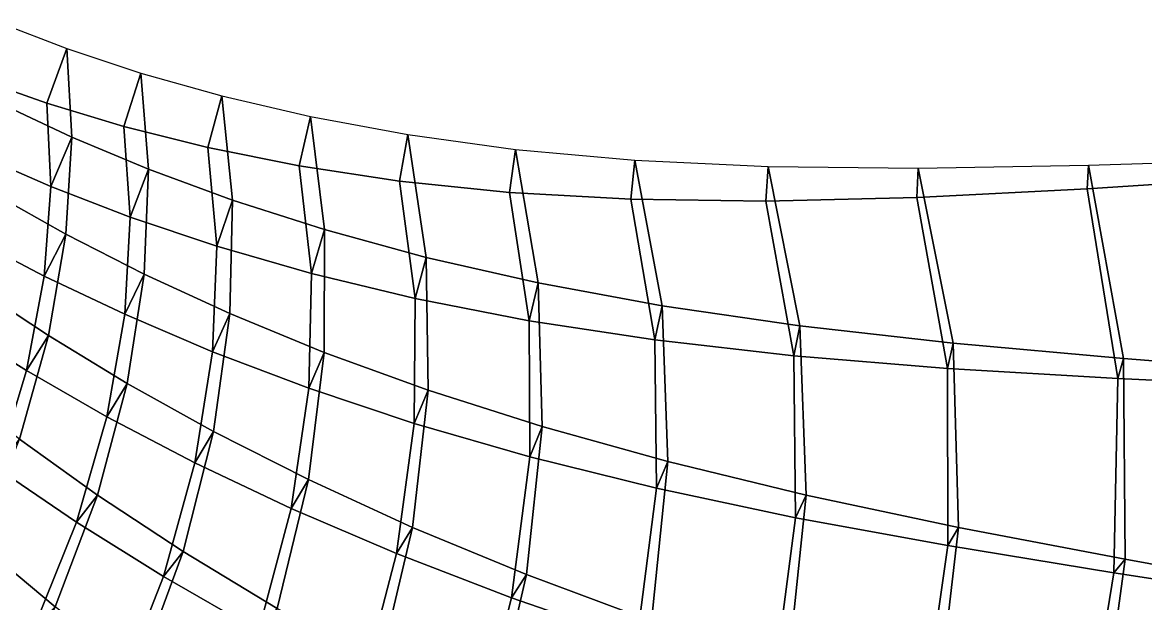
# Model space of a CAD drawing. Header units: metres. Extents: x -2184624 to 1125696, y -1900362 to 1900362.
# Drawn here: x 378009 to 861386, y -790229 to -540080 of the extents above; entities that cross this region are included whole.
import ezdxf

# ---------------------------------------------------------------- set-up
doc = ezdxf.new("R2010")
doc.units = ezdxf.units.M

msp = doc.modelspace()

# ---------------------------------------------------------------- linework, layer by layer
at = {"layer": '1'}
for points in [[(357920.88, -564124.6, -10407.229), (367907.2, -540080, 10407.229), (397138.53, -551261.56, 10931.507), (388468.22, -574882.44, -10931.507)], [(367907.2, -540080, 10407.229), (397138.53, -551261.56, 10931.507), (399235.06, -589413.44, 50365.992), (369077.94, -575306.5, 49531.19)], [(388468.22, -574882.44, -10931.507), (397138.53, -551261.56, 10931.507), (399235.06, -589413.44, 50365.992), (390277.44, -610752.3, 28292.61)], [(388468.22, -574882.44, -10931.507), (397138.53, -551261.56, 10931.507), (429001.72, -561859.9, 11478.28), (421648.34, -584882.4, -11478.28)], [(390277.44, -610752.3, 28292.61), (399235.06, -589413.44, 50365.992), (397138.53, -551261.56, 10931.507), (388468.22, -574882.44, -10931.507)], [(397138.53, -551261.56, 10931.507), (429001.72, -561859.9, 11478.28), (432211.97, -603202.5, 51017.18), (399235.06, -589413.44, 50365.992)], [(357920.88, -564124.6, -10407.229), (388468.22, -574882.44, -10931.507), (390277.44, -610752.3, 28292.61), (358967.44, -597124.75, 28428.777)], [(421648.34, -584882.4, -11478.28), (429001.72, -561859.9, 11478.28), (432211.97, -603202.5, 51017.18), (424395.97, -623907.9, 27936.992)], [(421648.34, -584882.4, -11478.28), (429001.72, -561859.9, 11478.28), (463814.56, -571710.7, 12043.901), (457756.62, -593941.06, -12043.901)], [(424395.97, -623907.9, 27936.992), (432211.97, -603202.5, 51017.18), (429001.72, -561859.9, 11478.28), (421648.34, -584882.4, -11478.28)], [(429001.72, -561859.9, 11478.28), (463814.56, -571710.7, 12043.901), (468347.25, -616537.1, 51444.67), (432211.97, -603202.5, 51017.18)], [(388468.22, -574882.44, -10931.507), (421648.34, -584882.4, -11478.28), (424395.97, -623907.9, 27936.992), (390277.44, -610752.3, 28292.61)], [(457756.62, -593941.06, -12043.901), (463814.56, -571710.7, 12043.901), (468347.25, -616537.1, 51444.67), (461641.62, -636440.1, 27328.24)], [(457756.62, -593941.06, -12043.901), (463814.56, -571710.7, 12043.901), (501957.9, -580622.4, 12623.218), (497145.9, -601849.1, -12623.218)], [(461641.62, -636440.1, 27328.24), (468347.25, -616537.1, 51444.67), (463814.56, -571710.7, 12043.901), (457756.62, -593941.06, -12043.901)], [(463814.56, -571710.7, 12043.901), (501957.9, -580622.4, 12623.218), (508033.06, -629260.06, 51601.484), (468347.25, -616537.1, 51444.67)], [(390277.44, -610752.3, 28292.61), (399235.06, -589413.44, 50365.992), (369077.94, -575306.5, 49531.19), (358967.44, -597124.75, 28428.777)], [(358967.44, -597124.75, 28428.777), (369077.94, -575306.5, 49531.19), (399235.06, -589413.44, 50365.992), (390277.44, -610752.3, 28292.61)], [(369077.94, -575306.5, 49531.19), (399235.06, -589413.44, 50365.992), (396678.9, -631188.75, 86884.445), (365928.66, -613932.2, 86094.766)], [(421648.34, -584882.4, -11478.28), (457756.62, -593941.06, -12043.901), (461641.62, -636440.1, 27328.24), (424395.97, -623907.9, 27936.992)], [(497145.9, -601849.1, -12623.218), (501957.9, -580622.4, 12623.218), (508033.06, -629260.06, 51601.484), (502382, -648177.06, 26427.953)], [(497145.9, -601849.1, -12623.218), (501957.9, -580622.4, 12623.218), (543894.7, -588373.8, 13209.473), (540244.94, -608369.56, -13209.473)], [(502382, -648177.06, 26427.953), (508033.06, -629260.06, 51601.484), (501957.9, -580622.4, 12623.218), (497145.9, -601849.1, -12623.218)], [(501957.9, -580622.4, 12623.218), (543894.7, -588373.8, 13209.473), (551727.44, -641198.7, 51431.156), (508033.06, -629260.06, 51601.484)], [(390277.44, -610752.3, 28292.61), (399235.06, -589413.44, 50365.992), (396678.9, -631188.75, 86884.445), (387401.16, -649253.4, 63737.223)], [(387401.16, -649253.4, 63737.223), (396678.9, -631188.75, 86884.445), (399235.06, -589413.44, 50365.992), (390277.44, -610752.3, 28292.61)], [(424395.97, -623907.9, 27936.992), (432211.97, -603202.5, 51017.18), (399235.06, -589413.44, 50365.992), (390277.44, -610752.3, 28292.61)], [(390277.44, -610752.3, 28292.61), (399235.06, -589413.44, 50365.992), (432211.97, -603202.5, 51017.18), (424395.97, -623907.9, 27936.992)], [(399235.06, -589413.44, 50365.992), (432211.97, -603202.5, 51017.18), (430366.22, -648377.8, 87259), (396678.9, -631188.75, 86884.445)], [(540244.94, -608369.56, -13209.473), (543894.7, -588373.8, 13209.473), (551727.44, -641198.7, 51431.156), (547045.2, -658933.8, 25190.78)], [(540244.94, -608369.56, -13209.473), (543894.7, -588373.8, 13209.473), (590198.44, -594716.94, 13793.926), (587586.94, -613242.7, -13793.926)], [(547045.2, -658933.8, 25190.78), (551727.44, -641198.7, 51431.156), (543894.7, -588373.8, 13209.473), (540244.94, -608369.56, -13209.473)], [(543894.7, -588373.8, 13209.473), (590198.44, -594716.94, 13793.926), (599962.56, -652174.25, 50864.242), (551727.44, -641198.7, 51431.156)], [(457756.62, -593941.06, -12043.901), (497145.9, -601849.1, -12623.218), (502382, -648177.06, 26427.953), (461641.62, -636440.1, 27328.24)], [(358967.44, -597124.75, 28428.777), (390277.44, -610752.3, 28292.61), (387401.16, -649253.4, 63737.223), (355696.72, -632584.2, 63816.504)], [(587586.94, -613242.7, -13793.926), (590198.44, -594716.94, 13793.926), (599962.56, -652174.25, 50864.242), (596128.94, -668521.25, 23561.033)], [(587586.94, -613242.7, -13793.926), (590198.44, -594716.94, 13793.926), (641590.6, -599387.9, 14365.715), (639847.9, -616198, -14365.715)], [(596128.94, -668521.25, 23561.033), (599962.56, -652174.25, 50864.242), (590198.44, -594716.94, 13793.926), (587586.94, -613242.7, -13793.926)], [(590198.44, -594716.94, 13793.926), (641590.6, -599387.9, 14365.715), (653358.7, -662026.2, 49812.45), (599962.56, -652174.25, 50864.242)], [(836297.6, -611672.7, -15870.683), (836890.6, -601511.7, 15870.683), (920657.25, -598865.06, 16253.518), (919886.4, -606200.56, -16253.518)], [(836890.6, -601511.7, 15870.683), (920657.25, -598865.06, 16253.518), (933532, -691260.06, 37062.324), (851957.25, -684732.6, 42195.227)], [(424395.97, -623907.9, 27936.992), (432211.97, -603202.5, 51017.18), (430366.22, -648377.8, 87259), (422014.78, -665723.7, 63223.37)], [(422014.78, -665723.7, 63223.37), (430366.22, -648377.8, 87259), (432211.97, -603202.5, 51017.18), (424395.97, -623907.9, 27936.992)], [(461641.62, -636440.1, 27328.24), (468347.25, -616537.1, 51444.67), (432211.97, -603202.5, 51017.18), (424395.97, -623907.9, 27936.992)], [(424395.97, -623907.9, 27936.992), (432211.97, -603202.5, 51017.18), (468347.25, -616537.1, 51444.67), (461641.62, -636440.1, 27328.24)], [(432211.97, -603202.5, 51017.18), (468347.25, -616537.1, 51444.67), (467321.94, -665386.25, 87144.27), (430366.22, -648377.8, 87259)], [(497145.9, -601849.1, -12623.218), (540244.94, -608369.56, -13209.473), (547045.2, -658933.8, 25190.78), (502382, -648177.06, 26427.953)], [(639847.9, -616198, -14365.715), (641590.6, -599387.9, 14365.715), (653358.7, -662026.2, 49812.45), (650214.06, -676772.2, 21467.082)], [(639847.9, -616198, -14365.715), (641590.6, -599387.9, 14365.715), (698994.06, -602139.06, 14911.983), (697903.3, -616986.7, -14911.983)], [(650214.06, -676772.2, 21467.082), (653358.7, -662026.2, 49812.45), (641590.6, -599387.9, 14365.715), (639847.9, -616198, -14365.715)], [(641590.6, -599387.9, 14365.715), (698994.06, -602139.06, 14911.983), (712626, -670658.25, 48155.547), (653358.7, -662026.2, 49812.45)], [(697903.3, -616986.7, -14911.983), (698994.06, -602139.06, 14911.983), (712626, -670658.25, 48155.547), (709968.1, -683585.9, 18807.604)], [(697903.3, -616986.7, -14911.983), (698994.06, -602139.06, 14911.983), (763594.25, -602815, 15418.487), (762895.9, -615452.4, -15418.487)], [(709968.1, -683585.9, 18807.604), (712626, -670658.25, 48155.547), (698994.06, -602139.06, 14911.983), (697903.3, -616986.7, -14911.983)], [(698994.06, -602139.06, 14911.983), (763594.25, -602815, 15418.487), (778554.1, -678119.5, 45714.535), (712626, -670658.25, 48155.547)], [(762895.9, -615452.4, -15418.487), (763594.25, -602815, 15418.487), (836890.6, -601511.7, 15870.683), (836297.6, -611672.7, -15870.683)], [(762895.9, -615452.4, -15418.487), (763594.25, -602815, 15418.487), (778554.1, -678119.5, 45714.535), (776137.6, -689004.6, 15423.757)], [(776137.6, -689004.6, 15423.757), (778554.1, -678119.5, 45714.535), (763594.25, -602815, 15418.487), (762895.9, -615452.4, -15418.487)], [(763594.25, -602815, 15418.487), (836890.6, -601511.7, 15870.683), (851957.25, -684732.6, 42195.227), (778554.1, -678119.5, 45714.535)], [(836297.6, -611672.7, -15870.683), (836890.6, -601511.7, 15870.683), (851957.25, -684732.6, 42195.227), (849493.5, -693330.1, 11041.24)], [(849493.5, -693330.1, 11041.24), (851957.25, -684732.6, 42195.227), (836890.6, -601511.7, 15870.683), (836297.6, -611672.7, -15870.683)], [(540244.94, -608369.56, -13209.473), (587586.94, -613242.7, -13793.926), (596128.94, -668521.25, 23561.033), (547045.2, -658933.8, 25190.78)], [(836297.6, -611672.7, -15870.683), (919886.4, -606200.56, -16253.518), (930681.75, -697260.56, 5145.319), (849493.5, -693330.1, 11041.24)], [(390277.44, -610752.3, 28292.61), (424395.97, -623907.9, 27936.992), (422014.78, -665723.7, 63223.37), (387401.16, -649253.4, 63737.223)], [(587586.94, -613242.7, -13793.926), (639847.9, -616198, -14365.715), (650214.06, -676772.2, 21467.082), (596128.94, -668521.25, 23561.033)], [(762895.9, -615452.4, -15418.487), (836297.6, -611672.7, -15870.683), (849493.5, -693330.1, 11041.24), (776137.6, -689004.6, 15423.757)], [(387401.16, -649253.4, 63737.223), (396678.9, -631188.75, 86884.445), (365928.66, -613932.2, 86094.766), (355696.72, -632584.2, 63816.504)], [(355696.72, -632584.2, 63816.504), (365928.66, -613932.2, 86094.766), (396678.9, -631188.75, 86884.445), (387401.16, -649253.4, 63737.223)], [(365928.66, -613932.2, 86094.766), (396678.9, -631188.75, 86884.445), (389189.16, -674869.2, 120001.81), (358260.12, -654395.3, 119534.086)], [(461641.62, -636440.1, 27328.24), (468347.25, -616537.1, 51444.67), (467321.94, -665386.25, 87144.27), (459851.12, -681871.6, 62206.586)], [(459851.12, -681871.6, 62206.586), (467321.94, -665386.25, 87144.27), (468347.25, -616537.1, 51444.67), (461641.62, -636440.1, 27328.24)], [(502382, -648177.06, 26427.953), (508033.06, -629260.06, 51601.484), (468347.25, -616537.1, 51444.67), (461641.62, -636440.1, 27328.24)], [(461641.62, -636440.1, 27328.24), (468347.25, -616537.1, 51444.67), (508033.06, -629260.06, 51601.484), (502382, -648177.06, 26427.953)], [(468347.25, -616537.1, 51444.67), (508033.06, -629260.06, 51601.484), (507915.53, -682088.5, 86453.68), (467321.94, -665386.25, 87144.27)], [(639847.9, -616198, -14365.715), (697903.3, -616986.7, -14911.983), (709968.1, -683585.9, 18807.604), (650214.06, -676772.2, 21467.082)], [(697903.3, -616986.7, -14911.983), (762895.9, -615452.4, -15418.487), (776137.6, -689004.6, 15423.757), (709968.1, -683585.9, 18807.604)], [(424395.97, -623907.9, 27936.992), (461641.62, -636440.1, 27328.24), (459851.12, -681871.6, 62206.586), (422014.78, -665723.7, 63223.37)], [(355696.72, -632584.2, 63816.504), (387401.16, -649253.4, 63737.223), (379684.47, -689969.3, 96198.41), (347966.8, -670158.06, 96497.21)], [(387401.16, -649253.4, 63737.223), (396678.9, -631188.75, 86884.445), (389189.16, -674869.2, 120001.81), (379684.47, -689969.3, 96198.41)], [(379684.47, -689969.3, 96198.41), (389189.16, -674869.2, 120001.81), (396678.9, -631188.75, 86884.445), (387401.16, -649253.4, 63737.223)], [(422014.78, -665723.7, 63223.37), (430366.22, -648377.8, 87259), (396678.9, -631188.75, 86884.445), (387401.16, -649253.4, 63737.223)], [(387401.16, -649253.4, 63737.223), (396678.9, -631188.75, 86884.445), (430366.22, -648377.8, 87259), (422014.78, -665723.7, 63223.37)], [(396678.9, -631188.75, 86884.445), (430366.22, -648377.8, 87259), (423099.62, -695504.75, 119819.81), (389189.16, -674869.2, 120001.81)], [(502382, -648177.06, 26427.953), (508033.06, -629260.06, 51601.484), (507915.53, -682088.5, 86453.68), (501258.6, -697561.6, 60607.445)], [(501258.6, -697561.6, 60607.445), (507915.53, -682088.5, 86453.68), (508033.06, -629260.06, 51601.484), (502382, -648177.06, 26427.953)], [(547045.2, -658933.8, 25190.78), (551727.44, -641198.7, 51431.156), (508033.06, -629260.06, 51601.484), (502382, -648177.06, 26427.953)], [(502382, -648177.06, 26427.953), (508033.06, -629260.06, 51601.484), (551727.44, -641198.7, 51431.156), (547045.2, -658933.8, 25190.78)], [(508033.06, -629260.06, 51601.484), (551727.44, -641198.7, 51431.156), (552556, -698354.06, 85084.164), (507915.53, -682088.5, 86453.68)], [(461641.62, -636440.1, 27328.24), (502382, -648177.06, 26427.953), (501258.6, -697561.6, 60607.445), (459851.12, -681871.6, 62206.586)], [(547045.2, -658933.8, 25190.78), (551727.44, -641198.7, 51431.156), (552556, -698354.06, 85084.164), (546621.1, -712654.44, 58331.66)], [(546621.1, -712654.44, 58331.66), (552556, -698354.06, 85084.164), (551727.44, -641198.7, 51431.156), (547045.2, -658933.8, 25190.78)], [(596128.94, -668521.25, 23561.033), (599962.56, -652174.25, 50864.242), (551727.44, -641198.7, 51431.156), (547045.2, -658933.8, 25190.78)], [(547045.2, -658933.8, 25190.78), (551727.44, -641198.7, 51431.156), (599962.56, -652174.25, 50864.242), (596128.94, -668521.25, 23561.033)], [(551727.44, -641198.7, 51431.156), (599962.56, -652174.25, 50864.242), (601689.1, -714061.9, 82908.94), (552556, -698354.06, 85084.164)], [(387401.16, -649253.4, 63737.223), (422014.78, -665723.7, 63223.37), (414343.8, -709831.25, 95241.33), (379684.47, -689969.3, 96198.41)], [(422014.78, -665723.7, 63223.37), (430366.22, -648377.8, 87259), (423099.62, -695504.75, 119819.81), (414343.8, -709831.25, 95241.33)], [(414343.8, -709831.25, 95241.33), (423099.62, -695504.75, 119819.81), (430366.22, -648377.8, 87259), (422014.78, -665723.7, 63223.37)], [(459851.12, -681871.6, 62206.586), (467321.94, -665386.25, 87144.27), (430366.22, -648377.8, 87259), (422014.78, -665723.7, 63223.37)], [(422014.78, -665723.7, 63223.37), (430366.22, -648377.8, 87259), (467321.94, -665386.25, 87144.27), (459851.12, -681871.6, 62206.586)], [(430366.22, -648377.8, 87259), (467321.94, -665386.25, 87144.27), (460299.06, -716208.8, 118884.54), (423099.62, -695504.75, 119819.81)], [(502382, -648177.06, 26427.953), (547045.2, -658933.8, 25190.78), (546621.1, -712654.44, 58331.66), (501258.6, -697561.6, 60607.445)], [(650214.06, -676772.2, 21467.082), (653358.7, -662026.2, 49812.45), (599962.56, -652174.25, 50864.242), (596128.94, -668521.25, 23561.033)], [(596128.94, -668521.25, 23561.033), (599962.56, -652174.25, 50864.242), (601689.1, -714061.9, 82908.94), (596355.5, -727021.5, 55262.785)], [(596128.94, -668521.25, 23561.033), (599962.56, -652174.25, 50864.242), (653358.7, -662026.2, 49812.45), (650214.06, -676772.2, 21467.082)], [(596355.5, -727021.5, 55262.785), (601689.1, -714061.9, 82908.94), (599962.56, -652174.25, 50864.242), (596128.94, -668521.25, 23561.033)], [(599962.56, -652174.25, 50864.242), (653358.7, -662026.2, 49812.45), (655791.94, -729127.25, 79766.164), (601689.1, -714061.9, 82908.94)], [(358260.12, -654395.3, 119534.086), (389189.16, -674869.2, 120001.81), (376675.94, -719495.6, 150019.61), (345991.75, -695821.2, 150080.86)], [(379684.47, -689969.3, 96198.41), (389189.16, -674869.2, 120001.81), (358260.12, -654395.3, 119534.086), (347966.8, -670158.06, 96497.21)], [(347966.8, -670158.06, 96497.21), (358260.12, -654395.3, 119534.086), (389189.16, -674869.2, 120001.81), (379684.47, -689969.3, 96198.41)], [(547045.2, -658933.8, 25190.78), (596128.94, -668521.25, 23561.033), (596355.5, -727021.5, 55262.785), (546621.1, -712654.44, 58331.66)], [(709968.1, -683585.9, 18807.604), (712626, -670658.25, 48155.547), (653358.7, -662026.2, 49812.45), (650214.06, -676772.2, 21467.082)], [(650214.06, -676772.2, 21467.082), (653358.7, -662026.2, 49812.45), (655791.94, -729127.25, 79766.164), (650905.7, -740572, 51250.984)], [(650214.06, -676772.2, 21467.082), (653358.7, -662026.2, 49812.45), (712626, -670658.25, 48155.547), (709968.1, -683585.9, 18807.604)], [(650905.7, -740572, 51250.984), (655791.94, -729127.25, 79766.164), (653358.7, -662026.2, 49812.45), (650214.06, -676772.2, 21467.082)], [(653358.7, -662026.2, 49812.45), (712626, -670658.25, 48155.547), (715353.7, -743543.44, 75435.73), (655791.94, -729127.25, 79766.164)], [(422014.78, -665723.7, 63223.37), (459851.12, -681871.6, 62206.586), (452237.06, -729643.44, 93526.98), (414343.8, -709831.25, 95241.33)], [(459851.12, -681871.6, 62206.586), (467321.94, -665386.25, 87144.27), (460299.06, -716208.8, 118884.54), (452237.06, -729643.44, 93526.98)], [(452237.06, -729643.44, 93526.98), (460299.06, -716208.8, 118884.54), (467321.94, -665386.25, 87144.27), (459851.12, -681871.6, 62206.586)], [(501258.6, -697561.6, 60607.445), (507915.53, -682088.5, 86453.68), (467321.94, -665386.25, 87144.27), (459851.12, -681871.6, 62206.586)], [(459851.12, -681871.6, 62206.586), (467321.94, -665386.25, 87144.27), (507915.53, -682088.5, 86453.68), (501258.6, -697561.6, 60607.445)], [(467321.94, -665386.25, 87144.27), (507915.53, -682088.5, 86453.68), (501116, -736881.4, 117076.17), (460299.06, -716208.8, 118884.54)], [(347966.8, -670158.06, 96497.21), (379684.47, -689969.3, 96198.41), (367040.06, -731933.4, 125863.45), (335702.88, -708972.3, 126595.484)], [(596128.94, -668521.25, 23561.033), (650214.06, -676772.2, 21467.082), (650905.7, -740572, 51250.984), (596355.5, -727021.5, 55262.785)], [(776137.6, -689004.6, 15423.757), (778554.1, -678119.5, 45714.535), (712626, -670658.25, 48155.547), (709968.1, -683585.9, 18807.604)], [(709968.1, -683585.9, 18807.604), (712626, -670658.25, 48155.547), (715353.7, -743543.44, 75435.73), (710723.7, -753293.2, 46089.555)], [(709968.1, -683585.9, 18807.604), (712626, -670658.25, 48155.547), (778554.1, -678119.5, 45714.535), (776137.6, -689004.6, 15423.757)], [(710723.7, -753293.2, 46089.555), (715353.7, -743543.44, 75435.73), (712626, -670658.25, 48155.547), (709968.1, -683585.9, 18807.604)], [(712626, -670658.25, 48155.547), (778554.1, -678119.5, 45714.535), (780842.9, -757444.56, 69600.85), (715353.7, -743543.44, 75435.73)], [(379684.47, -689969.3, 96198.41), (389189.16, -674869.2, 120001.81), (376675.94, -719495.6, 150019.61), (367040.06, -731933.4, 125863.45)], [(367040.06, -731933.4, 125863.45), (376675.94, -719495.6, 150019.61), (389189.16, -674869.2, 120001.81), (379684.47, -689969.3, 96198.41)], [(389189.16, -674869.2, 120001.81), (423099.62, -695504.75, 119819.81), (410327.12, -743536.4, 149082.66), (376675.94, -719495.6, 150019.61)], [(414343.8, -709831.25, 95241.33), (423099.62, -695504.75, 119819.81), (389189.16, -674869.2, 120001.81), (379684.47, -689969.3, 96198.41)], [(379684.47, -689969.3, 96198.41), (389189.16, -674869.2, 120001.81), (423099.62, -695504.75, 119819.81), (414343.8, -709831.25, 95241.33)], [(650214.06, -676772.2, 21467.082), (709968.1, -683585.9, 18807.604), (710723.7, -753293.2, 46089.555), (650905.7, -740572, 51250.984)], [(849493.5, -693330.1, 11041.24), (851957.25, -684732.6, 42195.227), (778554.1, -678119.5, 45714.535), (776137.6, -689004.6, 15423.757)], [(776137.6, -689004.6, 15423.757), (778554.1, -678119.5, 45714.535), (780842.9, -757444.56, 69600.85), (776235.9, -765311.44, 39476.53)], [(776137.6, -689004.6, 15423.757), (778554.1, -678119.5, 45714.535), (851957.25, -684732.6, 42195.227), (849493.5, -693330.1, 11041.24)], [(776235.9, -765311.44, 39476.53), (780842.9, -757444.56, 69600.85), (778554.1, -678119.5, 45714.535), (776137.6, -689004.6, 15423.757)], [(778554.1, -678119.5, 45714.535), (851957.25, -684732.6, 42195.227), (852640.3, -771182.75, 61778.13), (780842.9, -757444.56, 69600.85)], [(459851.12, -681871.6, 62206.586), (501258.6, -697561.6, 60607.445), (493674.44, -749298.6, 90941.016), (452237.06, -729643.44, 93526.98)], [(501258.6, -697561.6, 60607.445), (507915.53, -682088.5, 86453.68), (501116, -736881.4, 117076.17), (493674.44, -749298.6, 90941.016)], [(493674.44, -749298.6, 90941.016), (501116, -736881.4, 117076.17), (507915.53, -682088.5, 86453.68), (501258.6, -697561.6, 60607.445)], [(507915.53, -682088.5, 86453.68), (552556, -698354.06, 85084.164), (545895.8, -757424.44, 114252.72), (501116, -736881.4, 117076.17)], [(546621.1, -712654.44, 58331.66), (552556, -698354.06, 85084.164), (507915.53, -682088.5, 86453.68), (501258.6, -697561.6, 60607.445)], [(501258.6, -697561.6, 60607.445), (507915.53, -682088.5, 86453.68), (552556, -698354.06, 85084.164), (546621.1, -712654.44, 58331.66)], [(709968.1, -683585.9, 18807.604), (776137.6, -689004.6, 15423.757), (776235.9, -765311.44, 39476.53), (710723.7, -753293.2, 46089.555)], [(849493.5, -693330.1, 11041.24), (851957.25, -684732.6, 42195.227), (852640.3, -771182.75, 61778.13), (847772.06, -776965.1, 30945.488)], [(847772.06, -776965.1, 30945.488), (852640.3, -771182.75, 61778.13), (851957.25, -684732.6, 42195.227), (849493.5, -693330.1, 11041.24)], [(930681.75, -697260.56, 5145.319), (933532, -691260.06, 37062.324), (851957.25, -684732.6, 42195.227), (849493.5, -693330.1, 11041.24)], [(849493.5, -693330.1, 11041.24), (851957.25, -684732.6, 42195.227), (933532, -691260.06, 37062.324), (930681.75, -697260.56, 5145.319)], [(851957.25, -684732.6, 42195.227), (933532, -691260.06, 37062.324), (930923, -785406.44, 51199.91), (852640.3, -771182.75, 61778.13)], [(379684.47, -689969.3, 96198.41), (414343.8, -709831.25, 95241.33), (401296.75, -755167.1, 124253.69), (367040.06, -731933.4, 125863.45)], [(776137.6, -689004.6, 15423.757), (849493.5, -693330.1, 11041.24), (847772.06, -776965.1, 30945.488), (776235.9, -765311.44, 39476.53)], [(414343.8, -709831.25, 95241.33), (423099.62, -695504.75, 119819.81), (410327.12, -743536.4, 149082.66), (401296.75, -755167.1, 124253.69)], [(401296.75, -755167.1, 124253.69), (410327.12, -743536.4, 149082.66), (423099.62, -695504.75, 119819.81), (414343.8, -709831.25, 95241.33)], [(423099.62, -695504.75, 119819.81), (460299.06, -716208.8, 118884.54), (447221.03, -767866.8, 147143.2), (410327.12, -743536.4, 149082.66)], [(452237.06, -729643.44, 93526.98), (460299.06, -716208.8, 118884.54), (423099.62, -695504.75, 119819.81), (414343.8, -709831.25, 95241.33)], [(414343.8, -709831.25, 95241.33), (423099.62, -695504.75, 119819.81), (460299.06, -716208.8, 118884.54), (452237.06, -729643.44, 93526.98)], [(849493.5, -693330.1, 11041.24), (930681.75, -697260.56, 5145.319), (925439.4, -788881.3, 19751.457), (847772.06, -776965.1, 30945.488)], [(501258.6, -697561.6, 60607.445), (546621.1, -712654.44, 58331.66), (538980.2, -768692.2, 87347.875), (493674.44, -749298.6, 90941.016)], [(546621.1, -712654.44, 58331.66), (552556, -698354.06, 85084.164), (545895.8, -757424.44, 114252.72), (538980.2, -768692.2, 87347.875)], [(538980.2, -768692.2, 87347.875), (545895.8, -757424.44, 114252.72), (552556, -698354.06, 85084.164), (546621.1, -712654.44, 58331.66)], [(552556, -698354.06, 85084.164), (601689.1, -714061.9, 82908.94), (594992.6, -777756.5, 110240.766), (545895.8, -757424.44, 114252.72)], [(596355.5, -727021.5, 55262.785), (601689.1, -714061.9, 82908.94), (552556, -698354.06, 85084.164), (546621.1, -712654.44, 58331.66)], [(546621.1, -712654.44, 58331.66), (552556, -698354.06, 85084.164), (601689.1, -714061.9, 82908.94), (596355.5, -727021.5, 55262.785)], [(414343.8, -709831.25, 95241.33), (452237.06, -729643.44, 93526.98), (438735.22, -778591.3, 121642.68), (401296.75, -755167.1, 124253.69)], [(546621.1, -712654.44, 58331.66), (596355.5, -727021.5, 55262.785), (588483.75, -787737, 82581.67), (538980.2, -768692.2, 87347.875)], [(596355.5, -727021.5, 55262.785), (601689.1, -714061.9, 82908.94), (594992.6, -777756.5, 110240.766), (588483.75, -787737, 82581.67)], [(588483.75, -787737, 82581.67), (594992.6, -777756.5, 110240.766), (601689.1, -714061.9, 82908.94), (596355.5, -727021.5, 55262.785)], [(601689.1, -714061.9, 82908.94), (655791.94, -729127.25, 79766.164), (648754.8, -797837.44, 104821.75), (594992.6, -777756.5, 110240.766)], [(650905.7, -740572, 51250.984), (655791.94, -729127.25, 79766.164), (601689.1, -714061.9, 82908.94), (596355.5, -727021.5, 55262.785)], [(596355.5, -727021.5, 55262.785), (601689.1, -714061.9, 82908.94), (655791.94, -729127.25, 79766.164), (650905.7, -740572, 51250.984)], [(376675.94, -719495.6, 150019.61), (410327.12, -743536.4, 149082.66), (392112.38, -791577.4, 175449.05), (359169.9, -764232.8, 177270.03)], [(401296.75, -755167.1, 124253.69), (410327.12, -743536.4, 149082.66), (376675.94, -719495.6, 150019.61), (367040.06, -731933.4, 125863.45)], [(367040.06, -731933.4, 125863.45), (376675.94, -719495.6, 150019.61), (410327.12, -743536.4, 149082.66), (401296.75, -755167.1, 124253.69)], [(452237.06, -729643.44, 93526.98), (460299.06, -716208.8, 118884.54), (447221.03, -767866.8, 147143.2), (438735.22, -778591.3, 121642.68)], [(438735.22, -778591.3, 121642.68), (447221.03, -767866.8, 147143.2), (460299.06, -716208.8, 118884.54), (452237.06, -729643.44, 93526.98)], [(460299.06, -716208.8, 118884.54), (501116, -736881.4, 117076.17), (487641.62, -792405.8, 144055.27), (447221.03, -767866.8, 147143.2)], [(493674.44, -749298.6, 90941.016), (501116, -736881.4, 117076.17), (460299.06, -716208.8, 118884.54), (452237.06, -729643.44, 93526.98)], [(452237.06, -729643.44, 93526.98), (460299.06, -716208.8, 118884.54), (501116, -736881.4, 117076.17), (493674.44, -749298.6, 90941.016)], [(452237.06, -729643.44, 93526.98), (493674.44, -749298.6, 90941.016), (479623.88, -802119.44, 117888.22), (438735.22, -778591.3, 121642.68)], [(596355.5, -727021.5, 55262.785), (650905.7, -740572, 51250.984), (642505.44, -806387.7, 76432.42), (588483.75, -787737, 82581.67)], [(650905.7, -740572, 51250.984), (655791.94, -729127.25, 79766.164), (648754.8, -797837.44, 104821.75), (642505.44, -806387.7, 76432.42)], [(642505.44, -806387.7, 76432.42), (648754.8, -797837.44, 104821.75), (655791.94, -729127.25, 79766.164), (650905.7, -740572, 51250.984)], [(655791.94, -729127.25, 79766.164), (715353.7, -743543.44, 75435.73), (707502.56, -817700.44, 97708.07), (648754.8, -797837.44, 104821.75)], [(710723.7, -753293.2, 46089.555), (715353.7, -743543.44, 75435.73), (655791.94, -729127.25, 79766.164), (650905.7, -740572, 51250.984)], [(650905.7, -740572, 51250.984), (655791.94, -729127.25, 79766.164), (715353.7, -743543.44, 75435.73), (710723.7, -753293.2, 46089.555)], [(367040.06, -731933.4, 125863.45), (401296.75, -755167.1, 124253.69), (382931.38, -800808.25, 150572.48), (349497.34, -774289.94, 152977.25)], [(493674.44, -749298.6, 90941.016), (501116, -736881.4, 117076.17), (487641.62, -792405.8, 144055.27), (479623.88, -802119.44, 117888.22)], [(479623.88, -802119.44, 117888.22), (487641.62, -792405.8, 144055.27), (501116, -736881.4, 117076.17), (493674.44, -749298.6, 90941.016)], [(501116, -736881.4, 117076.17), (545895.8, -757424.44, 114252.72), (531873.7, -817078.44, 139647.81), (487641.62, -792405.8, 144055.27)], [(538980.2, -768692.2, 87347.875), (545895.8, -757424.44, 114252.72), (501116, -736881.4, 117076.17), (493674.44, -749298.6, 90941.016)], [(493674.44, -749298.6, 90941.016), (501116, -736881.4, 117076.17), (545895.8, -757424.44, 114252.72), (538980.2, -768692.2, 87347.875)], [(401296.75, -755167.1, 124253.69), (410327.12, -743536.4, 149082.66), (392112.38, -791577.4, 175449.05), (382931.38, -800808.25, 150572.48)], [(382931.38, -800808.25, 150572.48), (392112.38, -791577.4, 175449.05), (410327.12, -743536.4, 149082.66), (401296.75, -755167.1, 124253.69)], [(410327.12, -743536.4, 149082.66), (447221.03, -767866.8, 147143.2), (428207.84, -819405.6, 172398.31), (392112.38, -791577.4, 175449.05)], [(438735.22, -778591.3, 121642.68), (447221.03, -767866.8, 147143.2), (410327.12, -743536.4, 149082.66), (401296.75, -755167.1, 124253.69)], [(401296.75, -755167.1, 124253.69), (410327.12, -743536.4, 149082.66), (447221.03, -767866.8, 147143.2), (438735.22, -778591.3, 121642.68)], [(650905.7, -740572, 51250.984), (710723.7, -753293.2, 46089.555), (701333.2, -824672.3, 68622.305), (642505.44, -806387.7, 76432.42)], [(710723.7, -753293.2, 46089.555), (715353.7, -743543.44, 75435.73), (707502.56, -817700.44, 97708.07), (701333.2, -824672.3, 68622.305)], [(701333.2, -824672.3, 68622.305), (707502.56, -817700.44, 97708.07), (715353.7, -743543.44, 75435.73), (710723.7, -753293.2, 46089.555)], [(715353.7, -743543.44, 75435.73), (780842.9, -757444.56, 69600.85), (771492.06, -837494.25, 88506.12), (707502.56, -817700.44, 97708.07)], [(776235.9, -765311.44, 39476.53), (780842.9, -757444.56, 69600.85), (715353.7, -743543.44, 75435.73), (710723.7, -753293.2, 46089.555)], [(710723.7, -753293.2, 46089.555), (715353.7, -743543.44, 75435.73), (780842.9, -757444.56, 69600.85), (776235.9, -765311.44, 39476.53)], [(493674.44, -749298.6, 90941.016), (538980.2, -768692.2, 87347.875), (524229.56, -825671.44, 112823.74), (479623.88, -802119.44, 117888.22)], [(710723.7, -753293.2, 46089.555), (776235.9, -765311.44, 39476.53), (765185.3, -842734.75, 58768.773), (701333.2, -824672.3, 68622.305)], [(401296.75, -755167.1, 124253.69), (438735.22, -778591.3, 121642.68), (419454.6, -827726.1, 146941.31), (382931.38, -800808.25, 150572.48)], [(538980.2, -768692.2, 87347.875), (545895.8, -757424.44, 114252.72), (531873.7, -817078.44, 139647.81), (524229.56, -825671.44, 112823.74)], [(524229.56, -825671.44, 112823.74), (531873.7, -817078.44, 139647.81), (545895.8, -757424.44, 114252.72), (538980.2, -768692.2, 87347.875)], [(545895.8, -757424.44, 114252.72), (594992.6, -777756.5, 110240.766), (580191.9, -841828.6, 133714.94), (531873.7, -817078.44, 139647.81)], [(588483.75, -787737, 82581.67), (594992.6, -777756.5, 110240.766), (545895.8, -757424.44, 114252.72), (538980.2, -768692.2, 87347.875)], [(538980.2, -768692.2, 87347.875), (545895.8, -757424.44, 114252.72), (594992.6, -777756.5, 110240.766), (588483.75, -787737, 82581.67)], [(776235.9, -765311.44, 39476.53), (780842.9, -757444.56, 69600.85), (771492.06, -837494.25, 88506.12), (765185.3, -842734.75, 58768.773)], [(765185.3, -842734.75, 58768.773), (771492.06, -837494.25, 88506.12), (780842.9, -757444.56, 69600.85), (776235.9, -765311.44, 39476.53)], [(780842.9, -757444.56, 69600.85), (852640.3, -771182.75, 61778.13), (840861.3, -857532, 76662.38), (771492.06, -837494.25, 88506.12)], [(847772.06, -776965.1, 30945.488), (852640.3, -771182.75, 61778.13), (780842.9, -757444.56, 69600.85), (776235.9, -765311.44, 39476.53)], [(776235.9, -765311.44, 39476.53), (780842.9, -757444.56, 69600.85), (852640.3, -771182.75, 61778.13), (847772.06, -776965.1, 30945.488)], [(359169.9, -764232.8, 177270.03), (392112.38, -791577.4, 175449.05), (368626.94, -838875.75, 199305.25), (336796.56, -808367.44, 202084.08)], [(382931.38, -800808.25, 150572.48), (392112.38, -791577.4, 175449.05), (359169.9, -764232.8, 177270.03), (349497.34, -774289.94, 152977.25)], [(349497.34, -774289.94, 152977.25), (359169.9, -764232.8, 177270.03), (392112.38, -791577.4, 175449.05), (382931.38, -800808.25, 150572.48)], [(438735.22, -778591.3, 121642.68), (447221.03, -767866.8, 147143.2), (428207.84, -819405.6, 172398.31), (419454.6, -827726.1, 146941.31)], [(419454.6, -827726.1, 146941.31), (428207.84, -819405.6, 172398.31), (447221.03, -767866.8, 147143.2), (438735.22, -778591.3, 121642.68)], [(447221.03, -767866.8, 147143.2), (487641.62, -792405.8, 144055.27), (467699.12, -847651.25, 167953.03), (428207.84, -819405.6, 172398.31)], [(479623.88, -802119.44, 117888.22), (487641.62, -792405.8, 144055.27), (447221.03, -767866.8, 147143.2), (438735.22, -778591.3, 121642.68)], [(438735.22, -778591.3, 121642.68), (447221.03, -767866.8, 147143.2), (487641.62, -792405.8, 144055.27), (479623.88, -802119.44, 117888.22)], [(776235.9, -765311.44, 39476.53), (847772.06, -776965.1, 30945.488), (834154.56, -860883.25, 46331.383), (765185.3, -842734.75, 58768.773)], [(538980.2, -768692.2, 87347.875), (588483.75, -787737, 82581.67), (572806.1, -849186.5, 106248.484), (524229.56, -825671.44, 112823.74)], [(847772.06, -776965.1, 30945.488), (852640.3, -771182.75, 61778.13), (840861.3, -857532, 76662.38), (834154.56, -860883.25, 46331.383)], [(834154.56, -860883.25, 46331.383), (840861.3, -857532, 76662.38), (852640.3, -771182.75, 61778.13), (847772.06, -776965.1, 30945.488)], [(852640.3, -771182.75, 61778.13), (930923, -785406.44, 51199.91), (915547.25, -878327.4, 61388.89), (840861.3, -857532, 76662.38)], [(925439.4, -788881.3, 19751.457), (930923, -785406.44, 51199.91), (852640.3, -771182.75, 61778.13), (847772.06, -776965.1, 30945.488)], [(847772.06, -776965.1, 30945.488), (852640.3, -771182.75, 61778.13), (930923, -785406.44, 51199.91), (925439.4, -788881.3, 19751.457)], [(349497.34, -774289.94, 152977.25), (382931.38, -800808.25, 150572.48), (359410.88, -845972, 174518.84), (327177.5, -816300.2, 177805.86)], [(588483.75, -787737, 82581.67), (594992.6, -777756.5, 110240.766), (580191.9, -841828.6, 133714.94), (572806.1, -849186.5, 106248.484)], [(572806.1, -849186.5, 106248.484), (580191.9, -841828.6, 133714.94), (594992.6, -777756.5, 110240.766), (588483.75, -787737, 82581.67)], [(594992.6, -777756.5, 110240.766), (648754.8, -797837.44, 104821.75), (632845.56, -866639.06, 126003.016), (580191.9, -841828.6, 133714.94)], [(642505.44, -806387.7, 76432.42), (648754.8, -797837.44, 104821.75), (594992.6, -777756.5, 110240.766), (588483.75, -787737, 82581.67)], [(588483.75, -787737, 82581.67), (594992.6, -777756.5, 110240.766), (648754.8, -797837.44, 104821.75), (642505.44, -806387.7, 76432.42)], [(847772.06, -776965.1, 30945.488), (925439.4, -788881.3, 19751.457), (908120.1, -879630.4, 30538.08), (834154.56, -860883.25, 46331.383)], [(438735.22, -778591.3, 121642.68), (479623.88, -802119.44, 117888.22), (459296.62, -854972.9, 141921.31), (419454.6, -827726.1, 146941.31)], [(588483.75, -787737, 82581.67), (642505.44, -806387.7, 76432.42), (625579.56, -872642.94, 97914.72), (572806.1, -849186.5, 106248.484)]]:
    msp.add_3dface(points, dxfattribs=at)

doc.saveas('drawing.dxf')
